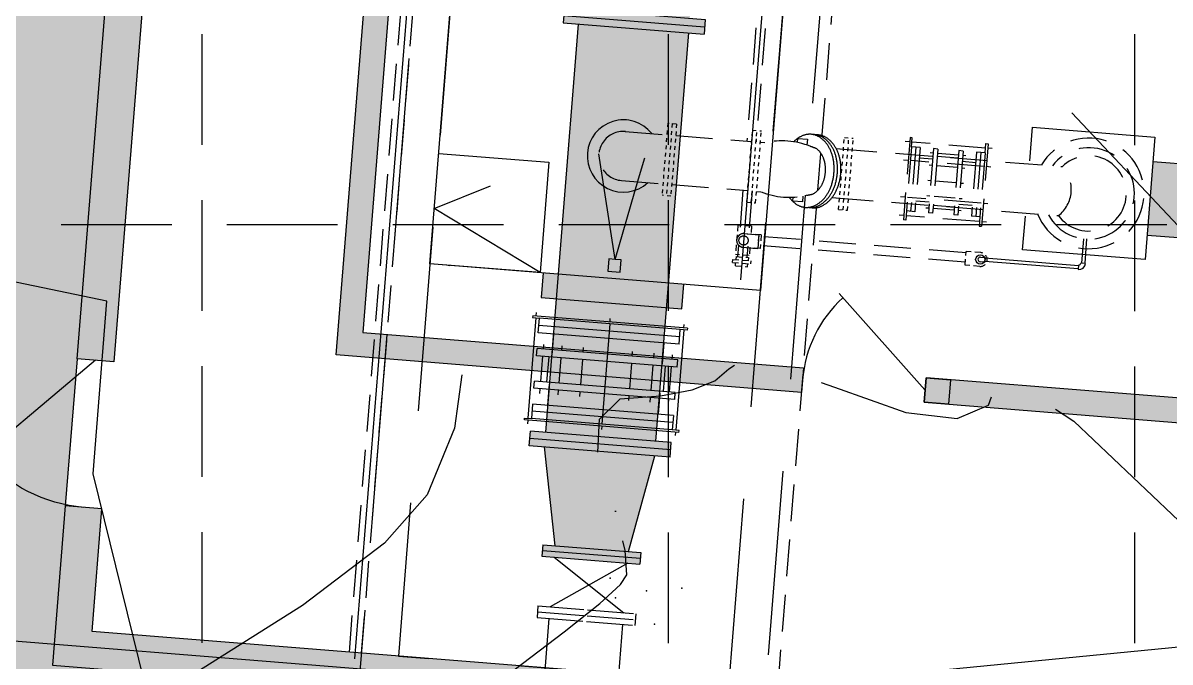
# Model space of a CAD drawing. Header units: feet. Extents: x 4829 to 5337, y 4560 to 5371.
# Drawn here: x 5116.12 to 5147.24, y 5181.37 to 5198.69 of the extents above; entities that cross this region are included whole.
import ezdxf

# ---------------------------------------------------------------- set-up
doc = ezdxf.new("R2010")
doc.units = ezdxf.units.FT
doc.header["$LTSCALE"] = 20
doc.header["$MEASUREMENT"] = 0
doc.header["$PDSIZE"] = 0.5
for name, pattern in [('HIDDEN', [0.375, 0.25, -0.125]), ('Prop.Base$0$DASHED', [0.8, 0.75, -0.05]), ('Prop.Base$0$HIDDEN', [0.375, 0.25, -0.125]), ('Prop.Base$0$HIDDENS', [0.075, 0.05, -0.025]), ('Prop.Base$0$STRUCTCL', [1.15, 1, -0.05, 0.05, -0.05])]:
    doc.linetypes.add(name, pattern=pattern)
doc.layers.get('0').update_dxf_attribs({"linetype": 'CONTINUOUS'})
for name, color, linetype in [('DPIPE1', 2, 'CONTINUOUS'), ('EC', 43, 'CONTINUOUS'), ('GRID', 254, 'HIDDEN'), ('Prop.Base$0$CL-PVC', 9, 'Prop.Base$0$STRUCTCL'), ('Prop.Base$0$DIMENSION', 33, 'CONTINUOUS'), ('Prop.Base$0$DISCHARGE-SOLID', 40, 'CONTINUOUS'), ('Prop.Base$0$DOOR', 6, 'CONTINUOUS'), ('Prop.Base$0$DPIPE1', 2, 'CONTINUOUS'), ('Prop.Base$0$EELEC', 9, 'CONTINUOUS'), ('Prop.Base$0$EWAT', 150, 'Prop.Base$0$DASHED'), ('Prop.Base$0$GRATING', 9, 'CONTINUOUS'), ('Prop.Base$0$HATCH-BLDG', 50, 'CONTINUOUS'), ('Prop.Base$0$HIDDEN0', 8, 'Prop.Base$0$HIDDENS'), ('Prop.Base$0$P-BLDG', 2, 'CONTINUOUS'), ('Prop.Base$0$PIPE0', 242, 'CONTINUOUS'), ('Prop.Base$0$PIPE00', 7, 'CONTINUOUS'), ('Prop.Base$0$PIPE1', 2, 'CONTINUOUS'), ('Prop.Base$0$PIT', 8, 'Prop.Base$0$HIDDEN'), ('Prop.Base$0$PLINE', 7, 'CONTINUOUS'), ('Prop.Base$0$PROP_WALK', 30, 'CONTINUOUS'), ('Prop.Base$0$PTGSR', 6, 'CONTINUOUS'), ('Prop.Base$0$STRUCT2', 192, 'CONTINUOUS'), ('Prop.Base$0$STRUCT30', 30, 'CONTINUOUS'), ('Prop.Base$0$SUCTION-SOLID', 40, 'CONTINUOUS')]:
    doc.layers.add(name, color=color, linetype=linetype)

# ---------------------------------------------------------------- blocks, each defined once
blk = doc.blocks.new('Prop.Base$0$DOOR')
at = {"layer": 'Prop.Base$0$DOOR'}
blk.add_line((0, 0), (35.17, 35.54), dxfattribs=at)
blk.add_arc((0, 0), 48, 0, 45.2962, dxfattribs=at)
blk = doc.blocks.new('Prop.Base$0$FLG24')
for p, q in [((-1.88, 15.9912), (1.88, 15.9912)), ((-1.88, -15.9912), (-1.88, 15.9912)), ((0, -15.9912), (0, 15.9912)), ((1.88, -15.9912), (1.88, 15.9912)), ((-1.88, -15.9912), (1.88, -15.9912))]:
    blk.add_line(p, q)
blk = doc.blocks.new('Prop.Base$0$FLGFLX36')
for p, q in [((7.5, 23), (7.5, -23)), ((9.88, 23), (7.5, 23)), ((9.88, 23), (9.88, -23)), ((18.12, 23), (18.12, -23)), ((20.5, 23), (18.12, 23)), ((20.5, 23), (20.5, -23)), ((9.88, -23), (7.5, -23)), ((20.5, -23), (18.12, -23))]:
    blk.add_line(p, q)
at = {"layer": 'Prop.Base$0$PIPE0'}
for p, q in [((9.88, 19), (18.12, 19)), ((9.88, -19), (18.12, -19))]:
    blk.add_line(p, q, dxfattribs=at)
at = {"layer": 'Prop.Base$0$PIPE00'}
for p, q in [((-3.01, 25.25), (-3.01, -25.25)), ((-3.01, 25.25), (-2.38, 25.25)), ((-2.38, 25.25), (-2.38, 23)), ((-2.38, 23), (-2.38, -23)), ((2.38, 23), (-2.38, 23)), ((0, 23), (0, -23)), ((2.38, 23), (2.38, -23)), ((25.62, 23), (30.38, 23)), ((25.62, 23), (25.62, -23)), ((28, 23), (28, -23)), ((30.38, 25.25), (30.38, 23)), ((31, 25.25), (30.38, 25.25)), ((30.38, 23), (30.38, -23)), ((31, 25.25), (31, -25.25)), ((-3.01, -25.25), (-2.38, -25.25)), ((-2.38, -25.25), (-2.38, -23)), ((2.38, -23), (-2.38, -23)), ((25.62, -23), (30.38, -23)), ((30.38, -25.25), (30.38, -23)), ((31, -25.25), (30.38, -25.25))]:
    blk.add_line(p, q, dxfattribs=at)
at = {"layer": 'Prop.Base$0$PIPE1'}
for p, q in [((-3.01, 24.12), (-4.13, 24.12)), ((-2.38, 24.12), (30.38, 24.12)), ((31, 24.12), (32.13, 24.12)), ((6, 21), (7.5, 21)), ((9.88, 21), (18.12, 21)), ((20.5, 21), (22, 21)), ((2.38, 18), (9.25, 18)), ((6, 15), (7.5, 15)), ((9.88, 15), (18.12, 15)), ((18.75, 18), (25.62, 18)), ((20.5, 15), (22, 15)), ((6, 8), (7.5, 8)), ((9.88, 8), (18.12, 8)), ((20.5, 8), (22, 8)), ((-3.01, 0), (-4.13, 0)), ((31, 0), (32.13, 0)), ((-2.38, 0), (30.38, 0)), ((6, -8), (7.5, -8)), ((9.88, -8), (18.12, -8)), ((20.5, -8), (22, -8)), ((2.38, -18), (9.25, -18)), ((6, -15), (7.5, -15)), ((9.88, -15), (18.12, -15)), ((25.62, -18), (18.75, -18)), ((20.5, -15), (22, -15)), ((6, -21), (7.5, -21)), ((9.88, -21), (18.12, -21)), ((20.5, -21), (22, -21)), ((-3.01, -24.13), (-4.13, -24.13)), ((-2.38, -24.13), (30.38, -24.13)), ((31, -24.13), (32.13, -24.13))]:
    blk.add_line(p, q, dxfattribs=at)
blk = doc.blocks.new('Prop.Base$0$FLG36')
for p, q in [((2.38, 23), (-2.38, 23)), ((-2.38, 23), (-2.38, -23)), ((0, 23), (0, -23)), ((2.38, 23), (2.38, -23)), ((2.38, -23), (-2.38, -23))]:
    blk.add_line(p, q)
blk = doc.blocks.new('Prop.Base$0$15UNION')
for p, q in [((-0.75, 1), (-0.25, 1)), ((-0.75, -1), (-0.75, 1)), ((0.25, 1.5), (-0.25, 1.5)), ((-0.25, -1.5), (-0.25, 1.5)), ((0.25, -1.5), (0.25, 1.5)), ((0.75, 1), (0.25, 1)), ((0.75, -1), (0.75, 1)), ((-0.75, -1), (-0.25, -1)), ((0.25, -1.5), (-0.25, -1.5)), ((0.75, -1), (0.25, -1))]:
    blk.add_line(p, q)
blk = doc.blocks.new('Prop.Base$0$15X15TEE')
for p, q in [((-1.125, 2.8), (1.125, 2.8)), ((-1.125, 2.8), (-1.125, 1.125)), ((1.125, 2.8), (1.125, 1.125)), ((-2.4, 1.125), (-2.4, -1.125)), ((-2.4, 1.125), (-1.125, 1.125)), ((1.125, 1.125), (2.4, 1.125)), ((2.4, 1.125), (2.4, -1.125)), ((-2.4, -1.125), (2.4, -1.125))]:
    blk.add_line(p, q)
blk = doc.blocks.new('Prop.Base$0$15VB90')
for p, q in [((0, 1.125), (2.4, 1.125)), ((2.4, 1.125), (2.4, -1.125)), ((0, -1.125), (2.4, -1.125))]:
    blk.add_line(p, q)
blk.add_arc((0, 0), 1.125, 90, 270)
blk = doc.blocks.new('Prop.Base$0$FLG16')
for p, q in [((-1.44, 11.7504), (1.44, 11.7504)), ((-1.44, -11.7504), (-1.44, 11.7504)), ((0, -11.7504), (0, 11.7504)), ((1.44, -11.7504), (1.44, 11.7504)), ((-1.44, -11.7504), (1.44, -11.7504))]:
    blk.add_line(p, q)
blk = doc.blocks.new('Prop.Base$0$1B90')
for p, q in [((1.47, -0.75), (1.47, 0.75)), ((-0.75, -1.47), (0.75, -1.47))]:
    blk.add_line(p, q)
for radius in [2.22, 0.724]:
    blk.add_arc((1.47, -1.47), radius, 90, 180)
blk = doc.blocks.new('Prop.Base$0$1VB90')
for p, q in [((0, 0.75), (1.5, 0.75)), ((1.5, 0.75), (1.5, -0.75)), ((1.5, -0.75), (0, -0.75))]:
    blk.add_line(p, q)
blk.add_arc((0, 0), 0.75, 90, 270)
blk = doc.blocks.new('FLG24')
for p, q in [((-1.88, 15.9912), (1.88, 15.9912)), ((-1.88, -15.9912), (-1.88, 15.9912)), ((0, -15.9912), (0, 15.9912)), ((1.88, -15.9912), (1.88, 15.9912)), ((-1.88, -15.9912), (1.88, -15.9912))]:
    blk.add_line(p, q)

msp = doc.modelspace()

# ---------------------------------------------------------------- hatches: boundary and pattern name
at = {"layer": 'Prop.Base$0$DISCHARGE-SOLID'}
for color, points in [(253, [(5130.301, 5187.597), (5133.292, 5187.357), (5138.912, 5257.322), (5161.837, 5277.281), (5159.855, 5279.533), (5136.02, 5258.781)]), (7, [(5132.55, 5184.365), (5133.26, 5186.961), (5130.27, 5187.202), (5130.556, 5184.525)])]:
    msp.add_hatch(color=color, dxfattribs=at).paths.add_polyline_path(points)
h = msp.add_hatch(color=7, dxfattribs=at)
h.paths.add_polyline_path([(5134.612, 5198.589), (5134.628, 5198.786), (5132.717, 5198.94), (5132.701, 5198.742)])
h.paths.add_polyline_path([(5134.596, 5198.391), (5134.612, 5198.589), (5132.701, 5198.742), (5132.686, 5198.544)])
h.paths.add_polyline_path([(5132.701, 5198.742), (5132.717, 5198.94), (5130.807, 5199.093), (5130.791, 5198.896)])
h.paths.add_polyline_path([(5132.686, 5198.544), (5132.701, 5198.742), (5130.791, 5198.896), (5130.775, 5198.698)])
h = msp.add_hatch(color=7, dxfattribs=at)
h.paths.add_polyline_path([(5133.998, 5190.947), (5134.051, 5191.611), (5133.636, 5191.644), (5133.583, 5190.98)])
h.paths.add_polyline_path([(5130.592, 5191.22), (5130.646, 5191.885), (5130.23, 5191.918), (5130.177, 5191.253)])
h = msp.add_hatch(color=7, dxfattribs=at)
h.paths.add_polyline_path([(5133.691, 5187.126), (5133.707, 5187.323), (5129.886, 5187.63), (5129.87, 5187.433)])
h.paths.add_polyline_path([(5133.675, 5186.928), (5133.691, 5187.126), (5129.87, 5187.433), (5129.854, 5187.235)])
h = msp.add_hatch(color=7, dxfattribs=at)
h.paths.add_polyline_path([(5132.55, 5184.365), (5133.26, 5186.961), (5130.27, 5187.202), (5130.556, 5184.525)])
h.paths.add_polyline_path([(5132.869, 5184.182), (5132.882, 5184.338), (5130.225, 5184.552), (5130.212, 5184.396)])
h.paths.add_polyline_path([(5132.856, 5184.026), (5132.869, 5184.182), (5130.212, 5184.396), (5130.2, 5184.239)])
at = {"layer": 'Prop.Base$0$HATCH-BLDG'}
for points in [[(5118.584, 5189.51), (5119.811, 5204.794), (5121.14, 5204.687), (5121.194, 5205.351), (5119.865, 5205.458), (5122.053, 5232.704), (5123.382, 5232.597), (5123.462, 5233.594), (5121.137, 5233.781), (5117.587, 5189.59)], [(5141.231, 5188.359), (5150.534, 5187.612), (5150.481, 5186.947), (5151.478, 5186.867), (5155.027, 5231.058), (5151.373, 5231.352), (5151.292, 5230.355), (5153.951, 5230.141), (5150.588, 5188.276), (5141.284, 5189.024)], [(5137.244, 5188.679), (5137.297, 5189.344), (5125.336, 5190.305), (5126.51, 5204.924), (5124.516, 5205.084), (5124.463, 5204.42), (5125.792, 5204.313), (5124.618, 5189.694)], [(5140.566, 5188.412), (5141.231, 5188.359), (5141.284, 5189.024), (5140.62, 5189.077)], [(5150.81, 5178.561), (5151.157, 5182.88), (5150.161, 5182.96), (5149.894, 5179.638), (5117.996, 5182.2), (5118.263, 5185.522), (5117.266, 5185.602), (5116.92, 5181.283)]]:
    msp.add_hatch(color=7, dxfattribs=at).paths.add_polyline_path(points)
at = {"layer": 'Prop.Base$0$PROP_WALK'}
msp.add_hatch(color=7, dxfattribs=at).paths.add_polyline_path([(5154.994, 5168.193), (5160.412, 5235.642), (5154.763, 5236.095), (5154.363, 5231.112), (5155.027, 5231.058), (5151.478, 5186.867), (5151.157, 5182.88), (5150.81, 5178.561), (5136.191, 5179.735), (5136.191, 5179.735), (5125.226, 5180.616), (5125.226, 5180.616), (5116.92, 5181.283), (5117.266, 5185.602), (5117.587, 5189.59), (5121.137, 5233.781), (5123.462, 5233.594), (5126.785, 5233.327), (5136.421, 5232.553), (5136.569, 5234.4, 0.080196), (5136.315, 5237.577), (5116.553, 5239.165), (5111.135, 5171.716)])
at = {"layer": 'Prop.Base$0$SUCTION-SOLID'}
h = msp.add_hatch(color=7, dxfattribs=at)
h.paths.add_polyline_path([(5170.877, 5191.998), (5170.958, 5192.996), (5157.076, 5194.111), (5156.995, 5193.113)])
h.paths.add_polyline_path([(5170.797, 5191.002), (5170.877, 5191.998), (5156.995, 5193.113), (5156.915, 5192.117)])
h.paths.add_polyline_path([(5156.915, 5192.117), (5156.995, 5193.113), (5146.695, 5193.94), (5146.615, 5192.945)])
h.paths.add_polyline_path([(5156.995, 5193.113), (5157.076, 5194.111), (5146.775, 5194.938), (5146.695, 5193.94)])

# ---------------------------------------------------------------- linework, layer by layer
at = {"layer": 'DPIPE1', "color": 7}
for p, q in [((5130.301, 5187.597), (5131.19, 5198.664)), ((5133.292, 5187.357), (5134.181, 5198.424)), ((5130.556, 5184.525), (5130.27, 5187.202)), ((5132.55, 5184.365), (5133.26, 5186.961))]:
    msp.add_line(p, q, dxfattribs=at)
at = {"layer": 'EC', "color": 43, "elevation": 637, "flags": 128}
for points in [[(5161.985, 5178.013), (5157.74, 5182.245), (5151.841, 5188.53), (5147.311, 5193.35), (5144.573, 5196.256)], [(5128.021, 5189.154), (5127.825, 5187.709), (5127.087, 5185.903), (5125.923, 5184.592), (5123.699, 5182.904), (5120.416, 5180.839), (5116.074, 5178.398)]]:
    msp.add_lwpolyline(points, dxfattribs=at)
at = {"layer": 'EC', "color": 43, "linetype": 'HIDDEN', "elevation": 637.5, "flags": 128}
msp.add_lwpolyline([(5125.891, 5170.531), (5125.836, 5170.539), (5123.855, 5170.703), (5123.003, 5171.584), (5123.28, 5173.184), (5124.687, 5175.501), (5125.846, 5177.303), (5126.758, 5178.591), (5127.424, 5179.364), (5128.32, 5180.222), (5129.447, 5181.164), (5130.804, 5182.192), (5131.767, 5182.962), (5132.334, 5183.475), (5132.506, 5183.731), (5132.459, 5184.394), (5132.195, 5185.463), (5132.195, 5185.463), (5131.712, 5186.94), (5131.756, 5187.952), (5132.325, 5188.501), (5133.419, 5188.585), (5134.275, 5188.75), (5134.892, 5188.995), (5135.271, 5189.321), (5135.584, 5189.522), (5135.831, 5189.599), (5136.013, 5189.55), (5136.781, 5189.29), (5138.134, 5188.818), (5140.072, 5188.133), (5141.465, 5187.971), (5142.314, 5188.33), (5142.619, 5189.212), (5144.624, 5187.898), (5148.331, 5184.388), (5153.739, 5178.683), (5156.885, 5174.356), (5157.769, 5171.406), (5156.392, 5169.833), (5155.503, 5168.739), (5155.103, 5168.122), (5155.192, 5167.983), (5155.227, 5167.873), (5155.208, 5167.79), (5155.134, 5167.736), (5155.083, 5167.592), (5155.055, 5167.359), (5155.049, 5167.037), (5155.203, 5166.714), (5155.517, 5166.391), (5155.991, 5166.066), (5156.528, 5165.691), (5157.13, 5165.266), (5157.795, 5164.792), (5158.24, 5163.699), (5158.466, 5161.987), (5158.471, 5159.656), (5158.463, 5157.924), (5158.441, 5156.791), (5158.406, 5156.257), (5158.335, 5155.136), (5158.228, 5153.429), (5158.087, 5151.135), (5157.957, 5148.802), (5157.839, 5146.432), (5157.733, 5144.022), (5157.656, 5142.301), (5157.608, 5141.267), (5157.588, 5140.922), (5157.519, 5139.872), (5157.403, 5138.119), (5157.238, 5135.662), (5157.121, 5133.933), (5157.052, 5132.933), (5157.031, 5132.662), (5156.959, 5131.646), (5156.836, 5129.885), (5156.661, 5127.381), (5156.576, 5125.59), (5156.579, 5124.512), (5156.672, 5124.149), (5156.672, 5124.149), (5156.869, 5123.901), (5157.17, 5123.769), (5157.575, 5123.753), (5158.457, 5123.261), (5159.814, 5122.293), (5161.647, 5120.85), (5162.91, 5119.994), (5163.601, 5119.726), (5163.722, 5120.046), (5164.661, 5120.062), (5166.417, 5119.774), (5168.991, 5119.181), (5171.407, 5118.785), (5173.664, 5118.585), (5175.763, 5118.582), (5177.223, 5118.532), (5178.046, 5118.437), (5178.232, 5118.295), (5178.368, 5118.2), (5178.455, 5118.152), (5178.493, 5118.151), (5178.531, 5118.153), (5178.566, 5118.159), (5178.601, 5118.168), (5178.637, 5118.182), (5178.676, 5118.201), (5178.716, 5118.225), (5178.755, 5118.251), (5178.79, 5118.278), (5178.823, 5118.307), (5178.855, 5118.335), (5178.886, 5118.364), (5178.917, 5118.393), (5178.951, 5118.422), (5178.987, 5118.453), (5179.026, 5118.485), (5179.067, 5118.518), (5179.109, 5118.551), (5179.153, 5118.585), (5179.198, 5118.62), (5179.245, 5118.656), (5179.292, 5118.693), (5179.532, 5119.201), (5179.964, 5120.178), (5180.589, 5121.625), (5181.464, 5123.866), (5182.59, 5126.9), (5183.966, 5130.729), (5185.099, 5133.419), (5185.987, 5134.972), (5186.631, 5135.388), (5187.275, 5135.656), (5187.918, 5135.777), (5188.562, 5135.75), (5191.223, 5137.29), (5195.902, 5140.395), (5202.6, 5145.066), (5209.032, 5149.701), (5215.2, 5154.299), (5221.102, 5158.861), (5225.523, 5161.976), (5228.46, 5163.646), (5229.915, 5163.87), (5231.044, 5164.122), (5231.044, 5164.122), (5231.847, 5164.403), (5232.323, 5164.712), (5233, 5165.722), (5233.878, 5167.434), (5234.957, 5169.846), (5236.383, 5171.502), (5238.155, 5172.402), (5240.273, 5172.544), (5241.4, 5173.473), (5241.538, 5175.187), (5240.684, 5177.689), (5240.459, 5179.532), (5240.861, 5180.717), (5241.89, 5181.244), (5242.647, 5181.6), (5243.132, 5181.784), (5243.556, 5181.809)], dxfattribs=at)
at = {"layer": 'GRID', "color": 8, "linetype": 'HIDDEN', "ltscale": 0.6}
for p, q in [((5120.982, 4623.888), (5120.982, 5357.701)), ((5133.633, 4623.886), (5133.633, 5357.701)), ((5146.284, 4623.884), (5146.284, 5357.701)), ((4842.654, 5193.234), (5323.402, 5193.234))]:
    msp.add_line(p, q, dxfattribs=at)
at = {"layer": 'Prop.Base$0$CL-PVC', "color": 7}
for p, q in [((5138.313, 5225.717), (5135.582, 5191.726)), ((5125.127, 5181.46), (5128.676, 5225.641))]:
    msp.add_line(p, q, dxfattribs=at)
at = {"layer": 'Prop.Base$0$DIMENSION', "color": 7}
msp.add_line((5127.655, 5192.125), (5127.698, 5192.121), dxfattribs=at)
at = {"layer": 'Prop.Base$0$DOOR', "color": 7}
msp.add_line((5140.588, 5188.747), (5138.26, 5191.36), dxfattribs=at)
msp.add_arc((5140.595, 5188.766), 3.333, 132.0037, 175.7693, dxfattribs=at)
at = {"layer": 'Prop.Base$0$DPIPE1', "color": 7}
for p, q in [((5130.301, 5187.597), (5131.19, 5198.664)), ((5133.292, 5187.357), (5134.181, 5198.424)), ((5146.775, 5194.938), (5170.958, 5192.996)), ((5146.615, 5192.945), (5170.797, 5191.002)), ((5130.556, 5184.525), (5130.27, 5187.202)), ((5132.55, 5184.365), (5133.26, 5186.961))]:
    msp.add_line(p, q, dxfattribs=at)
at = {"layer": 'Prop.Base$0$EELEC', "color": 7}
msp.add_lwpolyline([(5110.343, 5187.187), (5111.007, 5187.037), (5115.309, 5181.984), (5121.574, 5172.065), (5118.023, 5186.474), (5118.399, 5191.151), (5110.697, 5192.749)], dxfattribs=at)
at = {"layer": 'Prop.Base$0$EELEC', "color": 7, "flags": 128}
msp.add_lwpolyline([(5200.571, 5186.904), (5134.082, 5180.476), (5108.292, 5182.547), (5103.027, 5116.998), (5043.319, 4998.197), (5045.254, 4966.701), (5047.906, 4942.57), (5049.24, 4922.862), (5044.547, 4908.394), (5047.353, 4908.458), (5104.213, 4903.303), (5153.576, 4900.236), (5193.465, 4896.307), (5194.785, 4896.497), (5195.641, 4895.336), (5203.223, 4881.59), (5207.447, 4861.378), (5205.283, 4805.485), (5198.785, 4775.529), (5183.363, 4753.77), (5182.714, 4752.338)], dxfattribs=at)
at = {"layer": 'Prop.Base$0$EWAT', "color": 7}
for p, q in [((5132.525, 5184.053), (5130.423, 5182.864)), ((5130.531, 5184.213), (5132.417, 5182.704)), ((5129.77, 5174.733), (5130.398, 5182.551)), ((5127.915, 5126.67), (5132.391, 5182.391))]:
    msp.add_line(p, q, dxfattribs=at)
at = {"layer": 'Prop.Base$0$GRATING', "color": 7, "flags": 128}
msp.add_lwpolyline([(5138.984, 5226.996), (5136.128, 5191.444), (5127.157, 5192.165), (5130.013, 5227.717)], dxfattribs=at)
at = {"layer": 'Prop.Base$0$HATCH-BLDG', "color": 7, "flags": 128}
msp.add_lwpolyline([(5140.62, 5189.077), (5141.284, 5189.024), (5141.231, 5188.359), (5140.566, 5188.412)], close=True, dxfattribs=at)
at = {"layer": 'Prop.Base$0$HIDDEN0', "color": 7}
for p, q in [((5124.974, 5181.639), (5128.46, 5225.038)), ((5125.306, 5181.613), (5128.792, 5225.011)), ((5136.603, 5180.705), (5140.089, 5224.104)), ((5136.246, 5201.551), (5135.759, 5195.487)), ((5136.495, 5201.531), (5136.008, 5195.467)), ((5132.461, 5195.752), (5133.588, 5195.661)), ((5133.827, 5195.642), (5135.888, 5195.476)), ((5137.133, 5195.452), (5137.142, 5195.563)), ((5137.142, 5195.563), (5137.402, 5195.543)), ((5137.402, 5195.543), (5137.389, 5195.381)), ((5137.686, 5195.659), (5137.501, 5195.674)), ((5140.184, 5195.588), (5140.004, 5193.352)), ((5140.246, 5195.583), (5140.184, 5195.588)), ((5140.226, 5195.334), (5140.246, 5195.583)), ((5136.127, 5195.457), (5136.248, 5195.448)), ((5138.178, 5195.292), (5138.38, 5195.276)), ((5138.291, 5195.283), (5144.317, 5194.799)), ((5140.174, 5195.467), (5140.05, 5195.477)), ((5140.226, 5195.334), (5140.087, 5193.596)), ((5140.341, 5195.324), (5140.201, 5193.587)), ((5140.456, 5195.315), (5140.226, 5195.334)), ((5142.23, 5195.301), (5140.237, 5195.462)), ((5140.456, 5195.315), (5140.316, 5193.577)), ((5140.823, 5195.286), (5140.684, 5193.548)), ((5140.938, 5195.276), (5140.798, 5193.539)), ((5140.938, 5195.276), (5140.823, 5195.286)), ((5141.508, 5195.231), (5141.369, 5193.493)), ((5141.623, 5195.221), (5141.483, 5193.484)), ((5141.623, 5195.221), (5141.508, 5195.231)), ((5141.991, 5195.192), (5141.851, 5193.454)), ((5142.105, 5195.183), (5141.966, 5193.445)), ((5142.22, 5195.174), (5141.991, 5195.192)), ((5142.302, 5195.418), (5142.123, 5193.181)), ((5142.22, 5195.174), (5142.24, 5195.423)), ((5142.24, 5195.423), (5142.302, 5195.418)), ((5142.417, 5195.286), (5142.292, 5195.296)), ((5132.818, 5194.469), (5132.989, 5195.04)), ((5140.134, 5194.968), (5140.01, 5194.978)), ((5142.19, 5194.803), (5140.197, 5194.963)), ((5140.8, 5194.998), (5140.432, 5195.028)), ((5140.814, 5195.164), (5140.731, 5195.171)), ((5141.492, 5195.026), (5140.922, 5195.072)), ((5141.498, 5195.109), (5140.928, 5195.155)), ((5141.968, 5194.904), (5141.6, 5194.934)), ((5141.696, 5195.093), (5141.613, 5195.1)), ((5142.22, 5195.174), (5142.08, 5193.436)), ((5140.787, 5194.832), (5140.704, 5194.839)), ((5141.472, 5194.777), (5140.902, 5194.823)), ((5141.586, 5194.768), (5141.669, 5194.761)), ((5142.377, 5194.788), (5142.252, 5194.798)), ((5132.355, 5194.423), (5133.481, 5194.332)), ((5133.72, 5194.313), (5135.781, 5194.147)), ((5140.754, 5194.417), (5140.67, 5194.423)), ((5141.438, 5194.362), (5140.868, 5194.408)), ((5141.553, 5194.353), (5141.636, 5194.346)), ((5135.652, 5194.158), (5135.508, 5192.358)), ((5135.901, 5194.138), (5135.757, 5192.338)), ((5136.02, 5194.128), (5136.141, 5194.118)), ((5137.006, 5193.861), (5137.014, 5193.97)), ((5137.278, 5194.001), (5137.266, 5193.84)), ((5138.071, 5193.963), (5138.273, 5193.947)), ((5138.185, 5193.954), (5144.21, 5193.47)), ((5140.054, 5193.971), (5139.93, 5193.981)), ((5142.11, 5193.806), (5140.116, 5193.966)), ((5140.72, 5194.001), (5140.637, 5194.008)), ((5141.405, 5193.946), (5140.835, 5193.992)), ((5141.52, 5193.937), (5141.603, 5193.931)), ((5137.266, 5193.84), (5137.006, 5193.861)), ((5137.527, 5193.68), (5137.342, 5193.695)), ((5140.707, 5193.835), (5140.339, 5193.865)), ((5140.693, 5193.669), (5140.61, 5193.676)), ((5141.378, 5193.614), (5140.808, 5193.66)), ((5141.385, 5193.697), (5140.815, 5193.743)), ((5141.874, 5193.742), (5141.506, 5193.771)), ((5142.297, 5193.791), (5142.172, 5193.801)), ((5140.014, 5193.473), (5139.89, 5193.483)), ((5140.067, 5193.347), (5140.004, 5193.352)), ((5140.087, 5193.596), (5140.067, 5193.347)), ((5142.07, 5193.308), (5140.076, 5193.468)), ((5140.316, 5193.577), (5140.087, 5193.596)), ((5140.798, 5193.539), (5140.684, 5193.548)), ((5141.483, 5193.484), (5141.369, 5193.493)), ((5141.576, 5193.598), (5141.493, 5193.605)), ((5142.08, 5193.436), (5141.851, 5193.454)), ((5142.08, 5193.436), (5142.06, 5193.186)), ((5142.06, 5193.186), (5142.123, 5193.181)), ((5142.257, 5193.293), (5142.132, 5193.303)), ((5141.703, 5192.459), (5136.145, 5192.906)), ((5141.683, 5192.21), (5136.125, 5192.657))]:
    msp.add_line(p, q, dxfattribs=at)
for points in [[(5136.908, 5193.968, 0.084683), (5137.094, 5193.785, 0.133256), (5137.342, 5193.695, 0.133256), (5137.602, 5193.744, 0.106756), (5137.86, 5193.945, 0.082828), (5138.034, 5194.241, 0.071352), (5138.121, 5194.628, 0.071352), (5138.097, 5195.025, 0.082828), (5137.973, 5195.344, 0.106756), (5137.75, 5195.584, 0.133256), (5137.501, 5195.674, 0.133256), (5137.242, 5195.625, 0.085704), (5137.027, 5195.472)], [(5137.435, 5193.688, 0.133256), (5137.694, 5193.736, 0.106756), (5137.952, 5193.938, 0.082828), (5138.126, 5194.233, 0.071352), (5138.214, 5194.621, 0.071352), (5138.189, 5195.017, 0.082828), (5138.065, 5195.337, 0.106756), (5137.842, 5195.577, 0.133256), (5137.594, 5195.666, 0.133256)], [(5137.527, 5193.68, 0.133256), (5137.786, 5193.729, 0.106756), (5138.045, 5193.93, 0.082828), (5138.218, 5194.226, 0.071352), (5138.306, 5194.613, 0.071352), (5138.281, 5195.01, 0.082828), (5138.157, 5195.329, 0.106756), (5137.934, 5195.569, 0.133256), (5137.686, 5195.659, 0.133256)], [(5137.368, 5194.02, 0.033344), (5137.542, 5194.055, 0.106756), (5137.715, 5194.19, 0.082828), (5137.831, 5194.388, 0.071352), (5137.89, 5194.647, 0.071352), (5137.873, 5194.912, 0.082828), (5137.79, 5195.126, 0.106756), (5137.641, 5195.287, 0.013318), (5137.475, 5195.349, 0.133256)]]:
    msp.add_lwpolyline(points, format="xyb", dxfattribs=at)
msp.add_circle((5135.668, 5192.798), 0.125, dxfattribs=at)
for centre, radius, start, end in [((5132.408, 5195.087), 0.667, 85.4073, 265.4073), ((5136.701, 5193.399), 2.098, 68.3456, 102.4691), ((5145.034, 5194.073), 1.499, 201.8065, 149.0081), ((5145.034, 5194.073), 1.238, 207.9956, 142.819), ((5145.034, 5194.073), 1.02, 216.1999, 134.6147), ((5143.659, 5194.183), 0.901, 307.7006, 43.114), ((5136.911, 5196.008), 2.04, 247.8477, 282.9669)]:
    msp.add_arc(centre, radius, start, end, dxfattribs=at)
at = {"layer": 'Prop.Base$0$P-BLDG', "color": 7, "flags": 128}
for points in [[(5123.382, 5232.597), (5122.053, 5232.704), (5119.865, 5205.458), (5119.865, 5205.458), (5121.194, 5205.351), (5121.14, 5204.687), (5119.811, 5204.794), (5118.584, 5189.51), (5117.587, 5189.59), (5117.587, 5189.59), (5121.137, 5233.781), (5123.462, 5233.594)], [(5150.81, 5178.561), (5151.157, 5182.88), (5150.161, 5182.96), (5149.894, 5179.638), (5117.996, 5182.2), (5118.263, 5185.522), (5117.266, 5185.602), (5116.92, 5181.283)]]:
    msp.add_lwpolyline(points, close=True, dxfattribs=at)
for points in [[(5153.951, 5230.141), (5150.588, 5188.276), (5140.62, 5189.077), (5140.566, 5188.412), (5150.534, 5187.612), (5150.481, 5186.947), (5151.478, 5186.867), (5155.027, 5231.058)], [(5124.618, 5189.694), (5125.792, 5204.313), (5124.463, 5204.42), (5124.516, 5205.084), (5126.51, 5204.924), (5125.336, 5190.305), (5137.297, 5189.344), (5137.244, 5188.679), (5124.618, 5189.694)]]:
    msp.add_lwpolyline(points, dxfattribs=at)
at = {"layer": 'Prop.Base$0$PIPE0', "color": 7}
for p, q in [((5132.183, 5192.283), (5131.743, 5195.141)), ((5132.183, 5192.283), (5132.818, 5194.466)), ((5132.183, 5192.283), (5132.818, 5194.466)), ((5144.893, 5192.844), (5144.84, 5192.185)), ((5144.976, 5192.837), (5144.924, 5192.178)), ((5144.746, 5192.027), (5142.212, 5192.231)), ((5144.753, 5192.11), (5142.218, 5192.314))]:
    msp.add_line(p, q, dxfattribs=at)
at = {"layer": 'Prop.Base$0$PIPE0', "color": 7, "flags": 128}
msp.add_lwpolyline([(5132.183, 5192.283), (5132.016, 5192.296), (5131.99, 5191.964), (5132.322, 5191.937), (5132.349, 5192.27)], close=True, dxfattribs=at)
at = {"layer": 'Prop.Base$0$PIPE0', "color": 7}
msp.add_circle((5142.09, 5192.282), 0.125, dxfattribs=at)
msp.add_arc((5132.408, 5195.087), 0.979, 38.3175, 312.4971, dxfattribs=at)
at = {"layer": 'Prop.Base$0$PIT', "color": 7, "flags": 128}
for points in [[(5129.096, 5228.794), (5140.061, 5227.913), (5136.191, 5179.735), (5125.226, 5180.616)], [(5135.274, 5180.812), (5138.984, 5226.996), (5130.013, 5227.717), (5126.303, 5181.532)]]:
    msp.add_lwpolyline(points, close=True, dxfattribs=at)
at = {"layer": 'Prop.Base$0$PIT', "color": 7, "linetype": 'Continuous', "flags": 128}
msp.add_lwpolyline([(5127.397, 5195.155), (5130.388, 5194.915), (5130.147, 5191.925), (5127.157, 5192.165)], dxfattribs=at)
at = {"layer": 'Prop.Base$0$PIT', "color": 7, "flags": 128}
msp.add_lwpolyline([(5130.147, 5191.925), (5127.277, 5193.66), (5130.388, 5194.915)], dxfattribs=at)
at = {"layer": 'Prop.Base$0$PLINE', "color": 7, "flags": 128}
msp.add_lwpolyline([(5117.587, 5189.59), (5117.266, 5185.602)], dxfattribs=at)
at = {"layer": 'Prop.Base$0$PTGSR', "color": 7}
for p in [(5132.047, 5183.648, 637.121), (5133.996, 5183.374, 637.78), (5132.19, 5183.115, 637.592), (5133.036, 5183.305, 633.111), (5133.248, 5182.401, 637.693)]:
    msp.add_point(p, dxfattribs=at)
at = {"layer": 'Prop.Base$0$STRUCT2', "color": 7, "flags": 128}
msp.add_lwpolyline([(5143.433, 5194.954), (5143.506, 5195.868), (5146.829, 5195.601), (5146.562, 5192.278), (5143.239, 5192.545), (5143.313, 5193.459)], dxfattribs=at)
at = {"layer": 'Prop.Base$0$STRUCT30', "color": 7, "flags": 128}
msp.add_lwpolyline([(5130.23, 5191.918), (5130.177, 5191.253), (5133.998, 5190.947), (5134.051, 5191.611)], dxfattribs=at)

# ---------------------------------------------------------------- block references
at = {"layer": 'DPIPE1', "color": 7, "xscale": 0.08333333333371462, "yscale": 0.08333333333303017, "zscale": 0.08333333333333333, "rotation": 265.4073176327353}
msp.add_blockref('FLG24', (5131.541, 5184.289), dxfattribs=at)
at = {"layer": 'Prop.Base$0$DOOR', "color": 7, "xscale": -0.08333333333280807, "yscale": 0.08333333333371463, "zscale": 0.08333333333333333, "rotation": 85.40731763268515}
msp.add_blockref('Prop.Base$0$DOOR', (5118.085, 5189.55), dxfattribs=at)
at = {"layer": 'Prop.Base$0$DPIPE1', "color": 7, "xscale": 0.08333333333280808, "yscale": 0.08333333333371462, "zscale": 0.08333333333333333, "rotation": 265.4073176326852}
msp.add_blockref('Prop.Base$0$FLG24', (5131.541, 5184.289), dxfattribs=at)
at = {"layer": 'Prop.Base$0$EWAT', "color": 7, "xscale": 0.08333333333280808, "yscale": 0.08333333333371462, "zscale": 0.08333333333333333, "rotation": 265.4073176326852}
msp.add_blockref('Prop.Base$0$FLG24', (5131.407, 5182.628), dxfattribs=at)
at = {"layer": 'Prop.Base$0$HIDDEN0', "color": 7}
for name, p, xscale, yscale, zscale, rotation in [('Prop.Base$0$FLG16', (5133.654, 5194.987), 0.08333333333280803, 0.08333333333371458, 0.08333333333333333, 175.4073176326852), ('Prop.Base$0$FLG16', (5135.954, 5194.802), 0.08333333333280805, 0.08333333333371462, 0.08333333333333333, 355.4073176326852), ('Prop.Base$0$FLG16', (5138.446, 5194.602), 0.08333333333280805, 0.08333333333371462, 0.08333333333333333, 355.4073176326852), ('Prop.Base$0$15X15TEE', (5135.668, 5192.8), 0.1666666666673567, 0.1666666666664499, 0.1666666666666667, 265.4073176330469), ('Prop.Base$0$15VB90', (5135.668, 5192.798), 0.1666666666670652, 0.1666666666664499, 0.1666666666666666, 355.4073176342935), ('Prop.Base$0$15VB90', (5142.09, 5192.282), 0.1666666666670651, 0.1666666666664499, 0.1666666666666666, 175.4073176342935), ('Prop.Base$0$15UNION', (5135.622, 5192.224), 0.1666666666673567, 0.1666666666664499, 0.1666666666666667, 265.4073176330469)]:
    msp.add_blockref(name, p, dxfattribs=dict(at, xscale=xscale, yscale=yscale, zscale=zscale, rotation=rotation))
at = {"layer": 'Prop.Base$0$PIPE0', "color": 7}
for name, p, xscale, yscale, zscale, rotation in [('Prop.Base$0$FLG36', (5132.701, 5198.742), 0.08333333333280821, 0.08333333333371462, 0.08333333333333333, 85.4073176326852), ('Prop.Base$0$15VB90', (5135.668, 5192.798), 0.1666666666670652, 0.1666666666664499, 0.1666666666666666, 355.4073176342935), ('Prop.Base$0$1VB90', (5142.09, 5192.282), 0.08333333333280805, 0.08333333333371462, 0.08333333333333333, 355.4073176326852), ('Prop.Base$0$1B90', (5144.872, 5192.059), 0.08333333333280803, 0.08333333333371458, 0.08333333333333333, 175.4073176326852), ('Prop.Base$0$FLGFLX36', (5132.026, 5190.339), 0.08333333333280808, 0.08333333333371462, 0.08333333333333333, 265.4073176326852), ('Prop.Base$0$FLG36', (5131.781, 5187.279), 0.08333333333280808, 0.08333333333371462, 0.08333333333333333, 265.4073176326852)]:
    msp.add_blockref(name, p, dxfattribs=dict(at, xscale=xscale, yscale=yscale, zscale=zscale, rotation=rotation))

doc.saveas('drawing.dxf')
